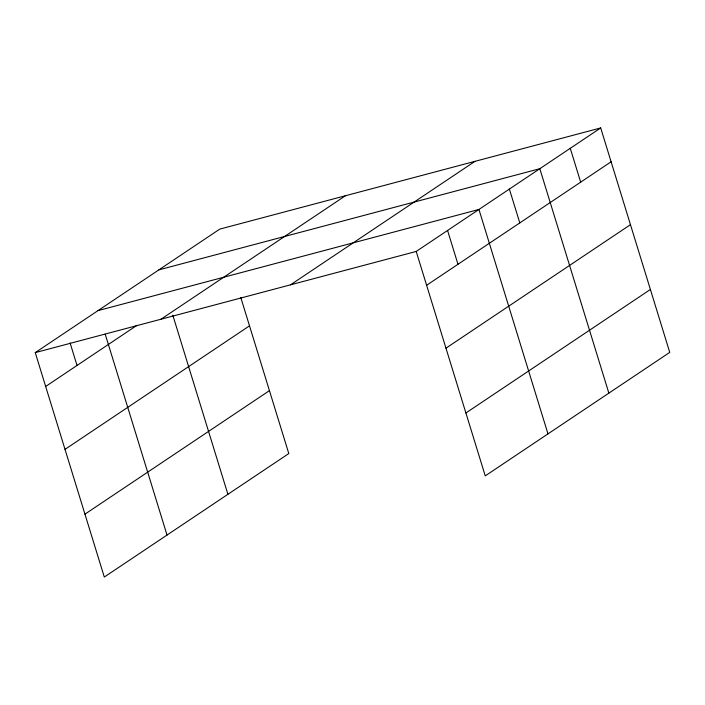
<?xml version="1.0" encoding="UTF-8"?>
<svg xmlns="http://www.w3.org/2000/svg" width="705" height="705" viewBox="0 0 705 705"><rect width="100%" height="100%" fill="white"/><g stroke="black" fill="none" stroke-linecap="round" stroke-linejoin="round"><path stroke-width="1.06" d="M240.802 297.545L288.794 453.553L104.296 577.051L35.25 352.623L219.749 229.125L600.704 127.949L669.75 352.377L485.251 475.875L416.206 251.447L600.704 127.949M45.658 386.455L137.034 325.287M160.969 319.233L345.468 195.734M290.495 284.838L474.994 161.33M65.01 449.349L249.508 325.851M84.944 514.157L269.442 390.649M426.613 285.278L611.112 161.78M445.965 348.173L630.464 224.675M465.899 412.98L650.398 289.482M158.863 269.874L539.818 168.707L608.864 393.134M97.977 310.632L478.942 209.456L547.979 433.883M35.25 352.623L416.206 251.447M570.266 148.323L580.673 182.154M509.38 189.081L519.788 222.912M447.569 230.456L457.977 264.287M172.822 315.241L227.909 494.311M105.23 334.214L167.023 535.06M70.086 342.903L77.021 365.454"/></g></svg>
